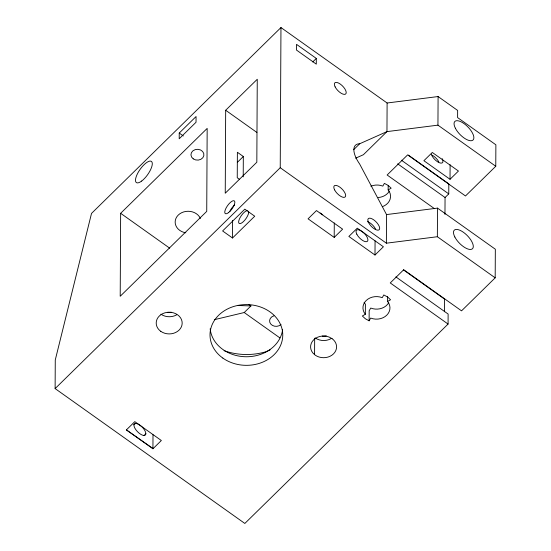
<?xml version="1.0" encoding="UTF-8"?>
<svg xmlns="http://www.w3.org/2000/svg" width="551" height="551" viewBox="0 0 551 551"><rect width="100%" height="100%" fill="white"/><g stroke="black" fill="none" stroke-linecap="round" stroke-linejoin="round"><path stroke-width="0.83" d="M395.88 276.898L448.128 314.042L448.073 324.057L244.837 523.45L55.121 388.586L55.265 359.982L91.521 213.409L280.962 27.55L387.112 103.003L438.093 96.549L457.64 110.441L457.605 117.597L495.879 144.803L495.769 166.264L465.485 195.97L407.657 154.865L387.133 175.004L434.505 208.684M120.648 213.299L120.208 296.266L206.735 211.377L207.169 128.411L120.648 213.299L169.687 248.164M152.93 448.769L161.34 440.511L134.802 421.646L126.393 429.904L152.93 448.769L153.006 434.746M179.24 133.046L179.206 138.769L196.032 122.26L196.06 116.536L179.24 133.046L183.338 135.959M225.676 110.255L225.242 193.222L256.828 162.235L257.262 79.268L225.676 110.255L256.897 132.454M232.515 237.998L254.727 216.212L244.823 209.173L222.611 230.959L232.515 237.998L232.605 220.476M243.218 176.871L243.322 156.498L237.385 152.276L237.247 177.739L239.23 179.144M55.121 388.586L280.232 167.731L280.962 27.55M314.58 354.568L314.669 338.259M316.315 58.427L316.288 64.143L296.486 50.065L296.514 44.349L316.315 58.427L312.713 61.96M334.202 237.412L342.619 229.161L316.474 210.578L308.064 218.83L334.202 237.412L334.278 222.955M387.601 296.472L387.573 301.473A13.513 11.282 0.3 0 1 386.754 315.193A13.513 11.282 0.3 0 1 370.671 318.058L369.115 320.799L365.354 318.767L362.351 315.992L365.341 314.27L365.396 304.255A13.513 11.282 0.3 0 1 364.108 302.32M369.115 320.799L369.17 310.785L370.727 308.043A13.513 11.282 0.3 0 0 388.724 302.706M374.997 255.023L383.406 246.772L357.268 228.19L348.859 236.441L374.997 255.023L375.073 240.842M448.073 324.057L390.253 282.945L403.711 269.742L461.538 310.847L495.184 277.835L437.356 236.73L386.375 243.191L386.526 214.58L359.617 163.964A25.987 10.944 45.5 0 1 359.727 143.735L386.96 131.613L437.942 125.153L495.769 166.264M387.112 103.003L386.96 131.613L363.405 154.721L355.622 158.185M382.408 206.659A13.513 11.282 0.3 0 0 388.159 189.902L388.18 185.728M437.356 236.73L437.508 208.12L386.526 214.58M437.942 125.153L438.093 96.549M444.457 311.756L444.526 299.076L403.422 269.859M444.967 214.422L445.056 197.513L448.755 193.883L448.81 183.869L408.401 155.148M450.036 179.295L458.446 171.044L432.308 152.462L423.898 160.713L450.036 179.295L450.112 164.708M495.184 277.835L495.335 249.224L437.508 208.12M237.35 162.359L243.322 156.498M353.687 149.665L359.727 143.735M214.298 319.697L244.224 312.534L250.953 305.929L248.852 304.434M133.714 424.828L134.947 423.623M143.99 435.572L145.836 433.768M388.159 189.902L391.148 188.18L388.145 185.405L384.384 183.373L382.828 186.114A13.513 11.282 0.3 0 0 370.878 186.252M387.573 301.473L390.569 299.751L387.56 296.975L383.799 294.943L382.242 297.685A13.513 11.282 0.3 0 0 366.16 300.55A13.513 11.282 0.3 0 0 365.341 314.27M270.066 349.899L265.933 351.745A57.69 48.157 0.3 0 1 224.119 350.698M238.163 305.509L250.953 305.929M322.748 214.766L320.186 212.989M126.393 429.904L152.93 448.466M401.383 160.203L448.755 193.883M397.684 163.84L445.056 197.513M280.232 167.731L386.375 243.191M244.224 312.534L279.867 337.873M282.615 329.546A36.38 30.374 0.3 0 1 246.042 356.752A36.38 30.374 0.3 0 1 210.172 328.789M185.818 232.791A12.99 10.848 0.3 0 1 178.249 215.083A12.99 10.848 0.3 0 1 200.392 218.492M229.65 211.653A7.797 2.762 -54.6 0 1 234.671 204.965M248.556 211.198A7.797 2.762 -54.6 0 1 243.211 221.798A7.797 2.762 -54.6 0 1 239.106 219.766A7.797 2.762 -54.6 0 1 247.254 210.558M367.441 221.64A7.797 3.285 45.5 0 1 375.548 228.982M281.024 324.463A6.495 5.42 0.3 0 1 270.734 324.016A6.495 5.42 0.3 0 1 273.888 315.833M171.251 312.203A7.797 6.509 0.3 0 1 167.876 312.307M326.295 335.828A7.797 6.509 0.3 0 1 322.273 336.096M176.664 314.841A12.99 10.848 0.3 0 1 160.864 314.16M331.061 338.631A12.99 10.848 0.3 0 1 315.262 337.949M442.191 158.647A7.797 3.285 45.5 0 1 439.285 162.717A7.797 3.285 45.5 0 1 431.288 154.163M432.156 155.196A7.797 3.285 45.5 0 1 438.823 161.946M389.302 191.135A13.513 11.282 0.3 0 1 378.193 197.527M134.175 424.27L133.969 425.241A7.797 3.285 45.5 0 0 139.114 433.169A7.797 3.285 45.5 0 0 145.643 434.649L145.85 433.685A7.797 3.285 45.5 0 0 136.958 423.636L135.725 423.443L134.175 424.27M331.998 338.603L329.147 337.067A12.99 10.848 0.3 0 0 313.684 339.822A12.99 10.848 0.3 0 0 312.892 353.012L315.172 355.113A12.99 10.848 0.3 0 0 333.486 353.9A12.99 10.848 0.3 0 0 331.998 338.603M335.125 86.865A7.797 3.285 45.5 0 0 345.415 94.18A7.797 3.285 45.5 0 0 340.298 84.089A7.797 3.285 45.5 0 0 335.125 86.865M334.581 189.861A7.797 3.285 45.5 0 0 344.871 197.175A7.797 3.285 45.5 0 0 339.76 187.078A7.797 3.285 45.5 0 0 334.581 189.861M222.831 358.074A36.38 30.374 0.3 0 0 282.174 340.477A36.38 30.374 0.3 0 0 234.147 306.342A36.38 30.374 0.3 0 0 222.831 358.074M454.85 237.026A12.99 5.469 45.5 0 0 472 249.08A12.99 5.469 45.5 0 0 463.308 232.205A12.99 5.469 45.5 0 0 454.85 237.026M455.36 128.204A12.99 5.469 45.5 0 0 472.51 140.395A12.99 5.469 45.5 0 0 463.99 123.569A12.99 5.469 45.5 0 0 455.36 128.204M141.676 181.038A12.99 4.608 -54.6 0 0 152.028 162.173A12.99 4.608 -54.6 0 0 137.97 172.773A12.99 4.608 -54.6 0 0 141.676 181.038M228.479 212.665A7.797 2.762 -54.6 0 0 234.692 201.342A7.797 2.762 -54.6 0 0 226.254 207.706A7.797 2.762 -54.6 0 0 228.479 212.665M368.598 222.652A7.797 3.285 45.5 0 0 378.888 229.967A7.797 3.285 45.5 0 0 373.778 219.877A7.797 3.285 45.5 0 0 368.598 222.652M356.821 234.209A7.797 3.285 45.5 0 0 367.111 241.524A7.797 3.285 45.5 0 0 362 231.427A7.797 3.285 45.5 0 0 356.821 234.209M193.229 158.846A6.495 5.42 0.3 0 0 203.822 155.706A6.495 5.42 0.3 0 0 195.247 149.61A6.495 5.42 0.3 0 0 193.229 158.846M160.775 331.323A12.99 10.848 0.3 0 0 181.968 325.042A12.99 10.848 0.3 0 0 164.818 312.851A12.99 10.848 0.3 0 0 160.775 331.323"/></g></svg>
